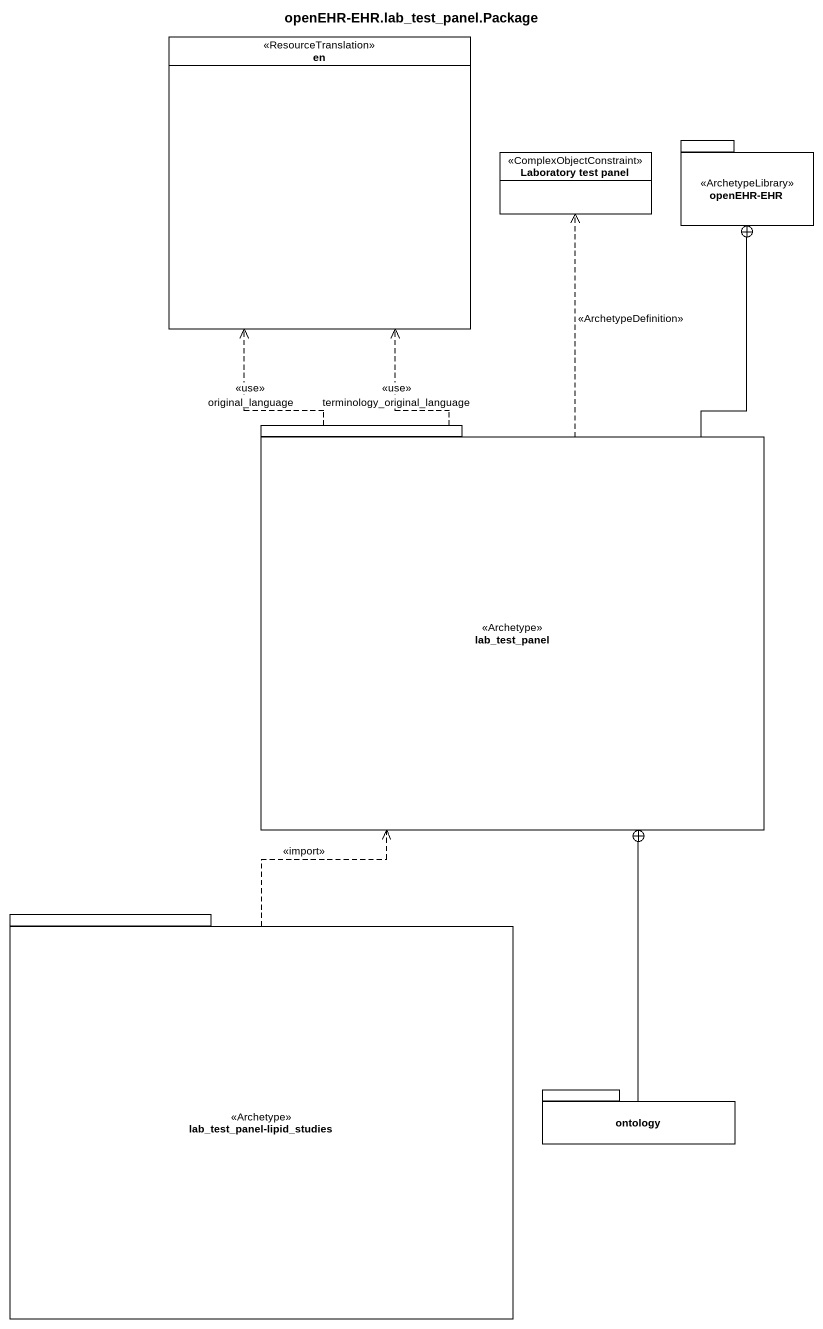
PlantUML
@startuml
title openEHR-EHR.lab_test_panel.Package
hide circle
hide empty members
enum en <<ResourceTranslation>>
class "Laboratory test panel" as Laboratory_test_panel <<ComplexObjectConstraint>>
package "openEHR-EHR" as openEHR_EHR <<ArchetypeLibrary>> {
}
package lab_test_panel <<Archetype>> {
}
package "lab_test_panel-lipid_studies" as lab_test_panel_lipid_studies <<Archetype>> {
}
package ontology {
}
lab_test_panel .up.> en : <<use>>\noriginal_language
lab_test_panel .up.> en : <<use>>\nterminology_original_language
lab_test_panel .up.> Laboratory_test_panel : <<ArchetypeDefinition>>
lab_test_panel -up-+ openEHR_EHR
lab_test_panel_lipid_studies .up.> lab_test_panel : <<import>>
ontology -up-+ lab_test_panel
@enduml
